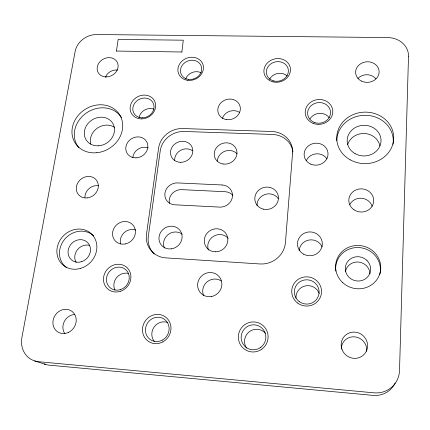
<?xml version="1.0" encoding="UTF-8"?>
<svg xmlns="http://www.w3.org/2000/svg" width="430" height="430" viewBox="0 0 430 430"><rect width="100%" height="100%" fill="white"/><g stroke="black" fill="none" stroke-linecap="round" stroke-linejoin="round"><path stroke-width="0.64" d="M181.89 52.062L183.277 40.189L118.148 39.436L116.433 51.116M116.396 51.052L181.863 51.998M34.642 360.91L45.376 364.371M208.442 250.077A11.669 11.105 -31.3 0 1 213.592 236.247A11.669 11.105 -31.3 0 1 228.196 238.29M257.027 205.583A11.583 10.917 -15.7 0 1 265.041 194.451A11.583 10.917 -15.7 0 1 278.226 198.531M44.139 363.925A22.183 19.839 -58.3 0 0 49.267 365.161L372.869 395.374A24.139 22.989 45.5 0 0 395.165 383.114M105.35 77.276A10.53 9.035 -29.2 0 1 117.739 70.058M349.81 204.551A12.018 11.223 4 0 1 361.592 198.246A12.018 11.223 4 0 1 372.197 206.341M132.805 157.633A11.024 9.879 -31.8 0 1 148.28 147.904M64.882 333.777A12.078 10.917 -56.4 0 1 64.247 321.554A12.078 10.917 -56.4 0 1 74.589 314.491M203.659 295.781A11.932 11.508 -43.6 0 1 207.066 281.87A11.932 11.508 -43.6 0 1 221.294 281M246.535 348.149A12.121 11.949 -74.2 0 1 249.131 331.863A12.121 11.949 -74.2 0 1 265.353 333.169M217.349 161.062A11.234 10.309 -21.5 0 1 224.911 151.193A11.234 10.309 -21.5 0 1 237.032 153.773M169.399 203.191A11.336 10.465 -31.7 0 1 181.616 189.635L225.089 191.715A11.443 10.702 -25 0 1 232.695 195.242M295.996 298.124A11.986 11.766 9.5 0 1 319.216 293.48M299.135 250.599A11.992 11.54 -1.8 0 1 309.138 240.004A11.992 11.54 -1.8 0 1 322.151 246.879M341.291 348.343A12.938 12.475 41.4 0 1 355.029 336.873A12.938 12.475 41.4 0 1 366.672 351.283M154.381 341.517A11.97 11.309 -58.9 0 1 154.101 327.02A11.97 11.309 -58.9 0 1 167.764 322.527M114.987 290.051A11.567 10.685 -49.3 0 1 116.654 277.506A11.567 10.685 -49.3 0 1 128.699 273.507M345.478 271.4A12.384 11.846 15 0 1 353.605 262.542A12.384 11.846 15 0 1 365.779 265.133L366.392 265.702A12.384 11.846 15 0 1 369.95 273.797M335.819 271.104A22.43 21.425 13.8 0 1 359.324 247.589A22.43 21.425 13.8 0 1 379.803 274.431M90.746 144.141A15.313 13.443 -33.6 0 1 97.239 128.204A15.313 13.443 -33.6 0 1 114.552 127.366M78.878 147.732A26.128 22.817 -33.5 0 1 86.097 113.176A26.128 22.817 -33.5 0 1 121.47 117.589M139.019 117.788A10.599 9.358 -28.5 0 1 153.967 109.145M185.685 78.921A10.519 9.218 -22.4 0 1 201.235 72.81M309.928 119.029A11.148 10.062 -7.9 0 1 319.361 113.326A11.148 10.062 -7.9 0 1 329.262 117.809M269.54 79.416A10.788 9.546 -13.4 0 1 287.202 75.981M76.153 262.429A11.562 10.433 -46.7 0 1 77.432 249.728A11.562 10.433 -46.7 0 1 89.677 245.412M347.623 144.786A16.517 15.002 -1 0 1 364.317 133.515A16.517 15.002 -1 0 1 379.894 145.931M66.505 267.578A20.914 18.796 -46.4 0 1 64.909 238.978A20.914 18.796 -46.4 0 1 93.74 235.936M306.353 160.546A11.567 10.664 -6.9 0 1 316.227 153.816A11.567 10.664 -6.9 0 1 326.983 158.863M222.358 118.384A11.04 9.933 -19.5 0 1 239.698 112.509M120.561 243.966A11.502 10.567 -42.1 0 1 124.146 232.689A11.502 10.567 -42.1 0 1 135.686 229.996M164.394 247.992A11.578 10.836 -38.3 0 1 168.205 234.511A11.578 10.836 -38.3 0 1 182.196 234.194M174.65 160.669A11.115 10.1 -27.4 0 1 180.611 150.323A11.115 10.1 -27.4 0 1 192.602 150.779M357.91 78.448A11.379 10.014 -4 0 1 375.89 78.808M84.93 197.531A11.175 9.976 -39.3 0 1 98.701 185.76M336.792 140.68A28.24 25.553 -1.3 0 1 367.177 115.353A28.24 25.553 -1.3 0 1 392.993 144.313M154.209 253.969A22.908 21.366 -37.9 0 1 148.323 236.323L160.245 150.779A21.973 19.871 -27.3 0 1 184.131 131.472L272.437 134.445A22.511 20.683 -14.7 0 1 292.599 150.038M292.782 150.919A22.511 20.683 -14.7 0 1 292.927 151.817M408.5 56.228L399.529 370.359A25.053 23.86 44.5 0 1 373.982 392.827L38.657 361.727A22.989 20.452 -57.7 0 1 21.908 337.496L75.169 51.342A19.522 16.426 -29.3 0 1 96.691 34.534L387.726 37.566A21.398 18.501 -3.2 0 1 408.5 56.228M292.561 153.101L285.45 242.461A23.569 22.602 -19 0 1 259.887 263.955L165.824 257.882A23.123 21.538 -37.8 0 1 146.506 234.248L158.605 148.017A22.172 20.017 -27.3 0 1 182.712 128.548L271.787 131.489A22.715 20.839 -14.8 0 1 292.561 153.101M222.106 184.981L177.59 182.927A11.615 10.685 -31.5 0 0 164.921 193.306A11.615 10.685 -31.5 0 0 174.752 204.793L219.676 207.109A11.728 10.933 -25 0 0 232.447 196.612A11.728 10.933 -25 0 0 222.106 184.981M366.983 260.499L366.355 259.913A12.712 12.142 13.8 0 0 350.079 259.177A12.712 12.142 13.8 0 0 346.806 274.421L347.241 275.146A12.712 12.142 13.8 0 0 365.849 278.559A12.712 12.142 13.8 0 0 366.983 260.499M215.645 251.803A11.965 11.357 -31.1 0 0 226.497 234.42A11.965 11.357 -31.1 0 0 206.061 234.624A11.965 11.357 -31.1 0 0 215.645 251.803M313.083 123.335A13.835 12.411 -8.3 0 0 332.761 110.542A13.835 12.411 -8.3 0 0 311.159 101.915A13.835 12.411 -8.3 0 0 313.083 123.335M314.131 122.367A11.492 10.32 -8.3 0 0 330.493 111.757A11.492 10.32 -8.3 0 0 312.556 104.56A11.492 10.32 -8.3 0 0 314.131 122.367M120.169 291.373A14.373 13.217 -48.6 0 0 127.312 267.922A14.373 13.217 -48.6 0 0 104.092 275.066A14.373 13.217 -48.6 0 0 120.169 291.373M120.314 289.643A11.943 10.986 -48.7 0 0 126.264 270.164A11.943 10.986 -48.7 0 0 106.968 276.076A11.943 10.986 -48.7 0 0 120.314 289.643M263.407 209.168A11.879 11.153 -16 0 0 278.086 195.172A11.879 11.153 -16 0 0 258.376 190.511A11.879 11.153 -16 0 0 263.407 209.168M260.677 347.408A12.518 12.336 -69.4 0 0 258.623 325.886A12.518 12.336 -69.4 0 0 241.198 338.62A12.518 12.336 -69.4 0 0 260.677 347.408M261.886 349.106A15.066 14.851 -69 0 0 259.392 323.204A15.066 14.851 -69 0 0 238.424 338.555A15.066 14.851 -69 0 0 261.886 349.106M297.565 303.016A14.91 14.609 6 0 0 321.409 293.405A14.91 14.609 6 0 0 300.909 277.936A14.91 14.609 6 0 0 297.565 303.016M299.194 301.543A12.384 12.137 6.2 0 0 319.006 293.577A12.384 12.137 6.2 0 0 301.989 280.704A12.384 12.137 6.2 0 0 299.194 301.543M162.341 340.103A12.368 11.648 -57.7 0 0 164.045 319.038A12.368 11.648 -57.7 0 0 145.469 329.041A12.368 11.648 -57.7 0 0 162.341 340.103M162.825 341.909A14.889 14.018 -57.7 0 0 164.857 316.555A14.889 14.018 -57.7 0 0 142.507 328.617A14.889 14.018 -57.7 0 0 162.825 341.909M142.239 117.825A10.917 9.573 -28.4 0 0 153.166 102.996A10.917 9.573 -28.4 0 0 134.875 102.963A10.917 9.573 -28.4 0 0 142.239 117.825M141.47 118.895A13.136 11.513 -28.4 0 0 154.606 101.045A13.136 11.513 -28.4 0 0 132.59 101.028A13.136 11.513 -28.4 0 0 141.47 118.895M272.942 81.856A13.378 11.755 -13.7 0 0 290.207 67.386A13.378 11.755 -13.7 0 0 268.39 62.011A13.378 11.755 -13.7 0 0 272.942 81.856M273.824 80.974A11.115 9.772 -13.7 0 0 288.181 68.961A11.115 9.772 -13.7 0 0 270.056 64.473A11.115 9.772 -13.7 0 0 273.824 80.974M188.684 79.416A10.831 9.428 -22.4 0 0 201.251 66.145A10.831 9.428 -22.4 0 0 183.298 63.995A10.831 9.428 -22.4 0 0 188.684 79.416M187.802 80.324A13.034 11.336 -22.4 0 0 202.912 64.349A13.034 11.336 -22.4 0 0 181.304 61.786A13.034 11.336 -22.4 0 0 187.802 80.324M98.459 145.802A15.679 13.69 -33.5 0 0 112.913 123.582A15.679 13.69 -33.5 0 0 86.806 125.135A15.679 13.69 -33.5 0 0 98.459 145.802M223.019 163.991A11.513 10.519 -21.6 0 0 236.484 149.753A11.513 10.519 -21.6 0 0 217.279 146.695A11.513 10.519 -21.6 0 0 223.019 163.991M81.49 261.719A11.852 10.648 -46.4 0 0 87.688 242.617A11.852 10.648 -46.4 0 0 68.606 248.518A11.852 10.648 -46.4 0 0 81.49 261.719M355.11 153.65A16.937 15.324 -1.5 0 0 381.028 141.094A16.937 15.324 -1.5 0 0 356.169 127.113A16.937 15.324 -1.5 0 0 355.11 153.65M171.398 248.836A11.873 11.072 -37.9 0 0 180.105 230.544A11.873 11.072 -37.9 0 0 160.105 233.329A11.873 11.072 -37.9 0 0 171.398 248.836M180.353 162.314A11.39 10.298 -27.3 0 0 191.914 146.834A11.39 10.298 -27.3 0 0 172.704 146.195A11.39 10.298 -27.3 0 0 180.353 162.314M211.646 296.474A12.362 11.879 -42.4 0 0 219.176 276.624A12.362 11.879 -42.4 0 0 198.402 280.731A12.362 11.879 -42.4 0 0 211.646 296.474M303.736 254.2A12.422 11.911 -3.1 0 0 322.317 243.719A12.422 11.911 -3.1 0 0 303.634 233.565A12.422 11.911 -3.1 0 0 303.736 254.2M361.791 81.227A11.766 10.288 -4.4 0 0 379.126 71.557A11.766 10.288 -4.4 0 0 361.205 63.414A11.766 10.288 -4.4 0 0 361.791 81.227M106.737 76.906A10.863 9.245 -29.1 0 0 117.148 62.022A10.863 9.245 -29.1 0 0 99.024 62.871A10.863 9.245 -29.1 0 0 106.737 76.906M87.704 197.854A11.551 10.245 -38.9 0 0 96.675 180.455A11.551 10.245 -38.9 0 0 77.545 183.298A11.551 10.245 -38.9 0 0 87.704 197.854M310.868 164.174A11.97 10.976 -7.4 0 0 327.999 153.134A11.97 10.976 -7.4 0 0 309.363 145.216A11.97 10.976 -7.4 0 0 310.868 164.174M226.54 119.605A11.411 10.196 -19.6 0 0 239.865 105.672A11.411 10.196 -19.6 0 0 220.826 102.888A11.411 10.196 -19.6 0 0 226.54 119.605M125.334 243.928A11.9 10.874 -41.6 0 0 133.16 225.261A11.9 10.874 -41.6 0 0 113.45 229.319A11.9 10.874 -41.6 0 0 125.334 243.928M341.947 349.273A13.416 12.938 39.9 0 0 364.495 354.04A13.416 12.938 39.9 0 0 356.685 332.385A13.416 12.938 39.9 0 0 341.947 349.273M68.58 332.347A12.513 11.25 -55.7 0 0 72.03 311.401A12.513 11.25 -55.7 0 0 53.062 320.554A12.513 11.25 -55.7 0 0 68.58 332.347M136.02 157.858A11.39 10.143 -31.6 0 0 146.764 141.835A11.39 10.143 -31.6 0 0 127.662 142.4A11.39 10.143 -31.6 0 0 136.02 157.858M353.949 209.765A12.448 11.578 3 0 0 373.643 201.745A12.448 11.578 3 0 0 356.201 189.829A12.448 11.578 3 0 0 353.949 209.765M80.179 268.497A21.108 18.942 -46.2 0 0 92.31 234.764A21.108 18.942 -46.2 0 0 58.136 244.186A21.108 18.942 -46.2 0 0 80.179 268.497M342.651 282.564A22.65 21.624 13.4 0 0 380.152 272.593A22.65 21.624 13.4 0 0 351.719 246.229A22.65 21.624 13.4 0 0 342.651 282.564M350.219 159.842A28.504 25.752 -1.5 0 0 393.719 138.535A28.504 25.752 -1.5 0 0 351.745 115.251A28.504 25.752 -1.5 0 0 350.219 159.842M96.879 152.725A26.359 22.973 -33.4 0 0 119.535 114.606A26.359 22.973 -33.4 0 0 75.589 119.11A26.359 22.973 -33.4 0 0 96.879 152.725"/></g></svg>
